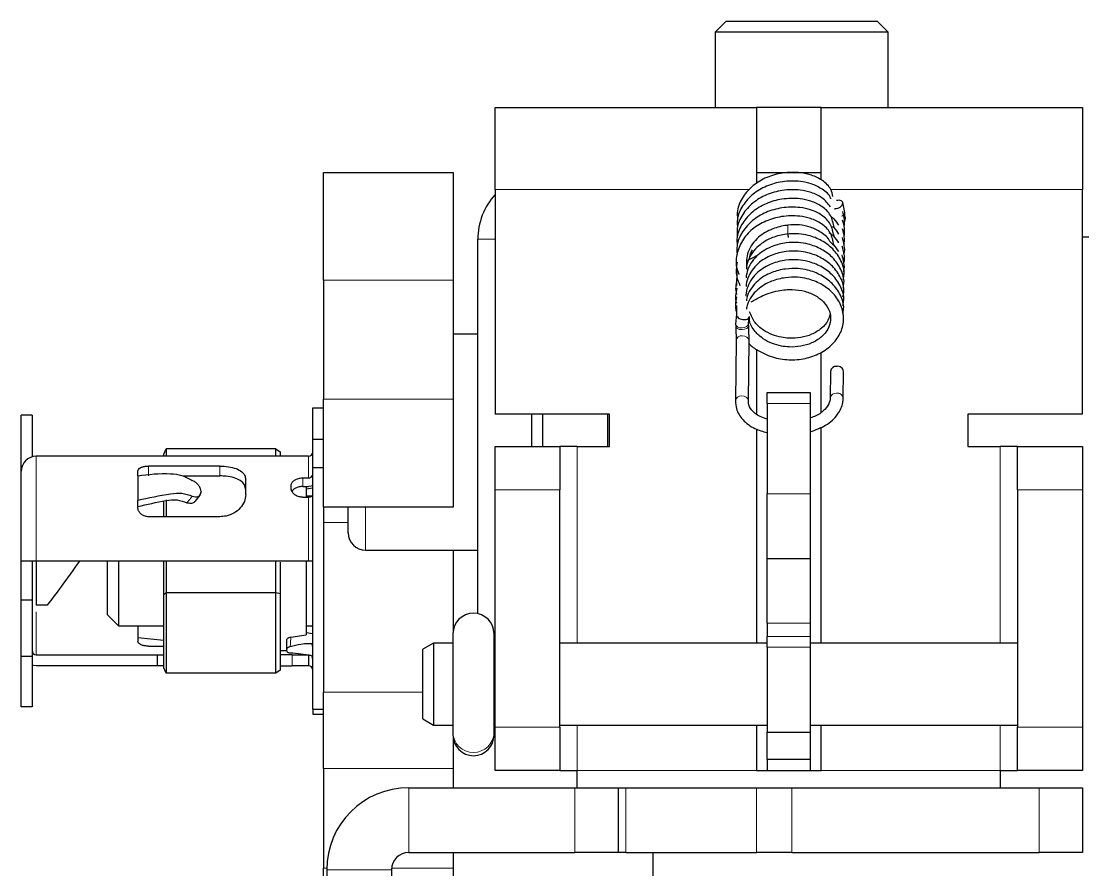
# Model space of a CAD drawing. Header units: millimetres. Extents: x -795 to 1020, y 148 to 1992.
# Drawn here: x -710.73 to -661.56, y 193.65 to 232.95 of the extents above; entities that cross this region are included whole.
import ezdxf

# ---------------------------------------------------------------- set-up
doc = ezdxf.new("R2010")
doc.units = ezdxf.units.MM

msp = doc.modelspace()

# ---------------------------------------------------------------- linework, layer by layer
at = {"color": 7, "linetype": 'Continuous', "lineweight": 25}
for p, q in [((-678.084, 232.948), (-678.584, 232.448)), ((-678.084, 232.948), (-674.279, 232.948)), ((-674.279, 232.948), (-671.084, 232.948)), ((-670.584, 232.448), (-671.084, 232.948)), ((-678.584, 232.448), (-678.584, 228.948)), ((-674.236, 232.448), (-678.584, 232.448)), ((-670.584, 232.448), (-674.236, 232.448)), ((-670.584, 228.948), (-670.584, 232.448)), ((-688.784, 228.948), (-676.684, 228.948)), ((-688.784, 225.148), (-688.784, 228.948)), ((-676.684, 228.948), (-676.684, 225.429)), ((-673.684, 228.948), (-676.684, 228.948)), ((-673.684, 228.948), (-661.584, 228.948)), ((-673.684, 225.606), (-673.684, 228.948)), ((-661.584, 228.948), (-661.584, 225.148)), ((-696.734, 225.948), (-690.734, 225.948)), ((-696.734, 220.948), (-696.734, 225.948)), ((-690.734, 225.948), (-690.734, 220.948)), ((-676.684, 225.948), (-673.684, 225.948)), ((-688.784, 225.148), (-688.784, 214.748)), ((-661.584, 214.748), (-661.584, 225.148)), ((-672.589, 224.089), (-672.685, 224.559)), ((-672.585, 224.011), (-672.589, 224.089)), ((-689.584, 205.511), (-689.584, 222.848)), ((-661.084, 222.948), (-661.584, 222.948)), ((-677.126, 221.847), (-676.607, 222.128)), ((-677.582, 221.388), (-677.596, 220.711)), ((-696.734, 220.948), (-696.734, 215.448)), ((-690.734, 220.948), (-690.734, 215.448)), ((-677.603, 219.386), (-677.644, 218.91)), ((-677.601, 219.777), (-677.607, 219.374)), ((-677.644, 218.91), (-677.64, 218.832)), ((-677.045, 218.944), (-677.019, 219.251)), ((-677.041, 218.865), (-677.045, 218.944)), ((-689.584, 218.448), (-690.734, 218.448)), ((-677.622, 218.15), (-677.654, 215.361)), ((-677.054, 215.354), (-677.022, 218.143)), ((-676.684, 217.76), (-676.684, 214.773)), ((-673.684, 214.845), (-673.684, 217.608)), ((-673.244, 216.732), (-673.259, 215.492)), ((-672.659, 215.485), (-672.644, 216.725)), ((-696.734, 210.448), (-696.734, 215.448)), ((-690.734, 215.448), (-690.734, 210.448)), ((-676.184, 215.748), (-674.184, 215.748)), ((-676.184, 215.248), (-676.184, 215.748)), ((-674.184, 215.748), (-674.184, 215.248)), ((-673.258, 215.504), (-673.259, 215.492)), ((-697.234, 215.048), (-696.734, 215.048)), ((-697.234, 213.581), (-697.234, 215.048)), ((-676.184, 215.248), (-676.184, 211.063)), ((-674.184, 215.248), (-674.184, 211.063)), ((-710.234, 214.706), (-710.734, 214.706)), ((-710.734, 212.098), (-710.734, 214.706)), ((-710.234, 214.706), (-710.234, 212.769)), ((-683.484, 214.748), (-688.784, 214.748)), ((-687.084, 213.248), (-687.084, 214.748)), ((-686.584, 214.748), (-686.584, 213.248)), ((-683.584, 214.748), (-683.584, 213.248)), ((-683.484, 213.248), (-683.484, 214.748)), ((-661.584, 214.748), (-666.884, 214.748)), ((-666.884, 214.748), (-666.884, 213.248)), ((-676.684, 214.062), (-676.684, 204.148)), ((-673.684, 204.148), (-673.684, 214.146)), ((-697.234, 212.27), (-697.234, 213.581)), ((-696.734, 213.581), (-697.234, 213.581)), ((-704.134, 212.894), (-704.018, 213.141)), ((-704.018, 213.141), (-704.018, 212.798)), ((-698.934, 213.141), (-704.018, 213.141)), ((-698.934, 212.798), (-698.934, 213.141)), ((-698.934, 213.141), (-698.734, 212.998)), ((-698.734, 212.998), (-698.734, 212.798)), ((-688.784, 213.248), (-685.784, 213.248)), ((-688.784, 211.248), (-688.784, 213.248)), ((-685.784, 213.248), (-685.784, 211.248)), ((-684.984, 213.248), (-685.784, 213.248)), ((-684.984, 213.248), (-683.484, 213.248)), ((-666.884, 213.248), (-665.384, 213.248)), ((-664.584, 213.248), (-665.384, 213.248)), ((-664.584, 211.248), (-664.584, 213.248)), ((-664.584, 213.248), (-661.584, 213.248)), ((-661.584, 213.248), (-661.584, 211.248)), ((-704.434, 212.798), (-710.034, 212.798)), ((-697.434, 212.798), (-704.434, 212.798)), ((-704.134, 212.798), (-704.134, 212.894)), ((-710.734, 207.948), (-710.734, 212.098)), ((-705.334, 211.896), (-705.334, 212.109)), ((-701.534, 212.343), (-704.834, 212.343)), ((-697.234, 201.09), (-697.234, 212.27)), ((-696.734, 212.27), (-697.234, 212.27)), ((-705.334, 211.896), (-705.334, 210.765)), ((-703.253, 211.89), (-701.534, 211.89)), ((-700.334, 211.021), (-700.334, 211.7)), ((-698.234, 211.318), (-698.234, 211.436)), ((-697.684, 211.796), (-697.434, 211.796)), ((-702.683, 210.709), (-702.45, 211.003)), ((-702.406, 211.169), (-702.406, 211.14)), ((-697.684, 211.399), (-697.434, 211.399)), ((-697.534, 211.399), (-697.534, 210.9)), ((-697.234, 211.324), (-697.534, 211.281)), ((-697.275, 210.948), (-697.534, 210.948)), ((-688.784, 200.248), (-688.784, 211.248)), ((-685.784, 200.248), (-685.784, 211.248)), ((-676.184, 208.063), (-676.184, 211.063)), ((-674.184, 211.063), (-674.184, 208.063)), ((-664.584, 211.248), (-664.584, 200.248)), ((-661.584, 211.248), (-661.584, 200.248)), ((-705.334, 210.44), (-705.334, 210.765)), ((-704.134, 209.997), (-704.134, 210.726)), ((-704.018, 210.787), (-704.018, 209.997)), ((-702.724, 210.665), (-702.686, 210.712)), ((-697.684, 210.9), (-697.434, 210.9)), ((-690.734, 210.448), (-696.734, 210.448)), ((-696.734, 210.448), (-696.734, 209.735)), ((-695.584, 209.248), (-695.584, 210.448)), ((-701.534, 209.997), (-704.834, 209.997)), ((-696.734, 209.735), (-696.734, 201.877)), ((-694.784, 208.448), (-689.584, 208.448)), ((-690.734, 208.448), (-690.734, 204.643)), ((-676.184, 208.063), (-674.184, 208.063)), ((-676.184, 205.063), (-676.184, 208.063)), ((-674.184, 208.063), (-674.184, 205.063)), ((-710.034, 207.948), (-710.734, 207.948)), ((-710.734, 206.142), (-710.734, 207.948)), ((-710.234, 207.948), (-710.234, 206.142)), ((-708.034, 207.948), (-710.034, 207.948)), ((-697.434, 207.948), (-708.034, 207.948)), ((-706.734, 205.448), (-706.734, 207.948)), ((-706.234, 207.948), (-706.234, 204.948)), ((-704.105, 207.948), (-704.134, 207.919)), ((-704.134, 206.379), (-704.134, 207.919)), ((-704.018, 207.948), (-704.018, 206.479)), ((-698.934, 206.479), (-698.934, 207.948)), ((-698.734, 207.901), (-698.734, 206.421)), ((-697.534, 207.948), (-697.534, 204.525)), ((-697.234, 207.948), (-697.434, 207.948)), ((-710.234, 206.142), (-710.734, 206.142)), ((-710.734, 203.532), (-710.734, 206.142)), ((-710.234, 206.142), (-710.234, 203.532)), ((-704.018, 206.479), (-704.134, 206.379)), ((-704.134, 203.002), (-704.134, 206.379)), ((-704.018, 206.479), (-704.018, 202.755)), ((-698.934, 206.479), (-704.018, 206.479)), ((-698.934, 202.755), (-698.934, 206.479)), ((-698.734, 206.421), (-698.934, 206.479)), ((-698.734, 206.421), (-698.734, 202.897)), ((-709.534, 205.898), (-710.034, 205.898)), ((-706.734, 205.448), (-706.234, 204.948)), ((-676.184, 205.063), (-676.184, 204.446)), ((-674.184, 205.063), (-674.184, 204.446)), ((-706.234, 204.948), (-704.134, 204.948)), ((-705.334, 204.948), (-705.334, 204.407)), ((-697.534, 204.948), (-697.234, 204.948)), ((-697.234, 204.571), (-697.534, 204.614)), ((-690.735, 204.582), (-690.735, 199.991)), ((-688.835, 199.991), (-688.835, 204.582)), ((-705.334, 204.407), (-705.334, 204.243)), ((-705.334, 204.407), (-704.134, 204.288)), ((-698.248, 204.425), (-697.534, 204.525)), ((-691.634, 204.148), (-692.134, 203.859)), ((-690.735, 204.148), (-691.634, 204.148)), ((-691.634, 204.148), (-691.634, 200.348)), ((-688.784, 204.148), (-688.835, 204.148)), ((-676.184, 204.148), (-685.784, 204.148)), ((-676.184, 203.964), (-676.184, 204.446)), ((-674.184, 204.446), (-674.184, 203.964)), ((-664.584, 204.148), (-674.184, 204.148)), ((-661.545, 204.148), (-661.584, 204.148)), ((-710.034, 203.598), (-704.434, 203.598)), ((-704.834, 204.005), (-704.134, 204.005)), ((-704.434, 203.598), (-704.434, 203.098)), ((-704.434, 203.598), (-704.134, 203.598)), ((-698.734, 203.798), (-698.434, 203.798)), ((-698.184, 203.598), (-698.734, 203.598)), ((-698.434, 203.785), (-698.434, 203.86)), ((-698.184, 203.598), (-697.434, 203.598)), ((-697.434, 203.598), (-697.434, 203.098)), ((-692.134, 200.636), (-692.134, 203.859)), ((-676.184, 203.964), (-676.184, 200.022)), ((-674.184, 203.964), (-674.184, 200.022)), ((-710.734, 201.19), (-710.734, 203.532)), ((-710.234, 203.532), (-710.734, 203.532)), ((-710.234, 203.532), (-710.234, 201.19)), ((-704.434, 203.098), (-710.034, 203.098)), ((-704.134, 203.098), (-704.434, 203.098)), ((-698.734, 203.098), (-698.184, 203.098)), ((-697.434, 203.098), (-698.184, 203.098)), ((-704.018, 202.755), (-704.134, 203.002)), ((-698.934, 202.755), (-704.018, 202.755)), ((-698.734, 202.897), (-698.934, 202.755)), ((-696.734, 198.342), (-696.734, 201.877)), ((-710.234, 201.19), (-710.734, 201.19)), ((-697.234, 201.09), (-696.734, 201.09)), ((-697.234, 201.09), (-697.234, 200.848)), ((-697.234, 200.848), (-696.734, 200.848)), ((-692.134, 200.636), (-691.634, 200.348)), ((-691.634, 200.348), (-690.735, 200.348)), ((-688.835, 200.348), (-688.784, 200.348)), ((-688.784, 198.248), (-688.784, 200.248)), ((-685.784, 200.348), (-676.184, 200.348)), ((-685.784, 200.248), (-685.784, 198.248)), ((-676.684, 200.348), (-676.684, 198.248)), ((-674.184, 200.348), (-664.584, 200.348)), ((-673.684, 198.248), (-673.684, 200.348)), ((-664.584, 198.248), (-664.584, 200.248)), ((-661.584, 200.348), (-661.545, 200.348)), ((-661.584, 200.248), (-661.584, 198.248)), ((-690.735, 199.991), (-690.735, 199.882)), ((-690.734, 199.822), (-690.734, 198.342)), ((-688.835, 199.882), (-688.835, 199.991)), ((-676.184, 200.022), (-674.184, 200.022)), ((-676.184, 198.748), (-676.184, 200.022)), ((-674.184, 200.022), (-674.184, 198.748)), ((-674.184, 198.748), (-676.184, 198.748)), ((-676.184, 198.748), (-676.184, 198.248)), ((-674.184, 198.748), (-674.184, 198.248)), ((-696.734, 198.342), (-696.734, 193.724)), ((-690.734, 198.342), (-690.734, 197.448)), ((-685.784, 198.248), (-688.784, 198.248)), ((-685.784, 198.248), (-684.984, 198.248)), ((-684.984, 197.448), (-684.984, 198.248)), ((-676.684, 198.248), (-676.184, 198.248)), ((-676.184, 198.248), (-674.184, 198.248)), ((-674.184, 198.248), (-673.684, 198.248)), ((-665.384, 198.248), (-665.384, 197.448)), ((-665.384, 198.248), (-664.584, 198.248)), ((-661.584, 198.248), (-664.584, 198.248)), ((-692.784, 197.448), (-685.084, 197.448)), ((-685.084, 197.448), (-683.084, 197.448)), ((-683.084, 197.448), (-683.084, 194.448)), ((-683.084, 197.448), (-682.722, 197.448)), ((-682.722, 197.448), (-676.681, 197.448)), ((-676.681, 197.448), (-675.042, 197.448)), ((-675.042, 197.448), (-663.584, 197.448)), ((-663.584, 197.448), (-661.584, 197.448)), ((-661.584, 197.448), (-661.584, 194.448)), ((-692.784, 194.448), (-685.084, 194.448)), ((-690.734, 194.448), (-690.734, 193.724)), ((-683.084, 194.448), (-685.084, 194.448)), ((-682.722, 194.448), (-683.084, 194.448)), ((-682.722, 194.448), (-676.681, 194.448)), ((-681.484, 194.448), (-681.484, 187.548)), ((-675.042, 194.448), (-676.681, 194.448)), ((-675.042, 194.448), (-663.584, 194.448)), ((-661.584, 194.448), (-663.584, 194.448)), ((-696.734, 190.048), (-696.734, 193.724)), ((-696.584, 193.648), (-696.584, 150.448)), ((-693.584, 193.648), (-693.584, 150.448)), ((-690.734, 193.724), (-690.734, 189.394))]:
    msp.add_line(p, q, dxfattribs=at)
at = {"color": 8, "linetype": 'Continuous', "lineweight": 18}
for p, q in [((-676.997, 225.148), (-688.784, 225.148)), ((-661.584, 225.148), (-673.234, 225.148)), ((-688.784, 222.848), (-689.584, 222.848)), ((-690.734, 220.948), (-696.734, 220.948)), ((-696.734, 215.448), (-690.734, 215.448)), ((-674.184, 215.248), (-676.184, 215.248)), ((-684.984, 204.148), (-684.984, 213.248)), ((-665.384, 213.248), (-665.384, 204.148)), ((-710.034, 212.798), (-710.034, 207.948)), ((-697.434, 211.796), (-697.434, 212.798)), ((-704.834, 212.343), (-704.834, 211.89)), ((-701.534, 211.89), (-701.534, 212.343)), ((-697.684, 211.796), (-697.684, 211.399)), ((-685.784, 211.248), (-688.784, 211.248)), ((-676.184, 211.063), (-674.184, 211.063)), ((-661.584, 211.248), (-664.584, 211.248)), ((-697.434, 207.948), (-697.434, 210.9)), ((-694.784, 210.448), (-694.784, 208.448)), ((-695.584, 209.735), (-696.734, 209.735)), ((-710.034, 205.588), (-710.034, 203.598)), ((-674.184, 205.063), (-676.184, 205.063)), ((-676.184, 204.446), (-674.184, 204.446)), ((-698.184, 203.098), (-698.184, 203.598)), ((-674.184, 203.964), (-676.184, 203.964)), ((-696.734, 201.877), (-692.134, 201.877)), ((-688.784, 200.248), (-685.784, 200.248)), ((-684.984, 198.248), (-684.984, 200.348)), ((-665.384, 200.348), (-665.384, 198.248)), ((-664.584, 200.248), (-661.584, 200.248)), ((-690.734, 198.342), (-696.734, 198.342)), ((-676.684, 198.248), (-684.984, 198.248)), ((-665.384, 198.248), (-673.684, 198.248)), ((-692.784, 194.448), (-692.784, 197.448)), ((-685.084, 194.448), (-685.084, 197.448)), ((-682.722, 197.448), (-682.722, 194.448)), ((-676.681, 194.448), (-676.681, 197.448)), ((-675.042, 197.448), (-675.042, 194.448)), ((-663.584, 194.448), (-663.584, 197.448)), ((-696.734, 193.724), (-696.583, 193.724)), ((-693.584, 193.648), (-696.584, 193.648)), ((-693.58, 193.724), (-690.734, 193.724))]:
    msp.add_line(p, q, dxfattribs=at)
at = {"color": 8, "linetype": 'Continuous', "lineweight": 18, "flags": 128}
for points in [[(-677.644, 218.91), (-677.622, 218.848), (-677.558, 218.789), (-677.461, 218.752), (-677.347, 218.741)], [(-677.64, 218.832), (-677.618, 218.769), (-677.554, 218.711), (-677.457, 218.674), (-677.342, 218.663)], [(-677.347, 218.741), (-677.232, 218.759), (-677.134, 218.802), (-677.069, 218.864), (-677.045, 218.936), (-677.045, 218.943)], [(-677.342, 218.663), (-677.228, 218.68), (-677.13, 218.724), (-677.064, 218.786), (-677.041, 218.858), (-677.041, 218.865)], [(-677.335, 218.382), (-677.219, 218.367), (-677.119, 218.319), (-677.05, 218.245), (-677.022, 218.156), (-677.022, 218.143)], [(-677.368, 215.592), (-677.252, 215.578), (-677.152, 215.53), (-677.083, 215.456), (-677.055, 215.366), (-677.054, 215.356)]]:
    msp.add_lwpolyline(points, dxfattribs=at)
at = {"color": 7, "linetype": 'Continuous', "lineweight": 25, "flags": 128}
for points in [[(-697.234, 211.422), (-697.297, 211.41), (-697.434, 211.399)], [(-697.234, 211.022), (-697.237, 210.998), (-697.249, 210.975), (-697.267, 210.954), (-697.292, 210.936), (-697.322, 210.921), (-697.357, 210.91), (-697.394, 210.903), (-697.434, 210.9)], [(-710.034, 203.098), (-710.17, 203.111), (-710.234, 203.127)]]:
    msp.add_lwpolyline(points, dxfattribs=at)
at = {"color": 7, "linetype": 'Continuous', "lineweight": 25}
for centre, radius, start, end in [((-686.484, 222.848), 3.1, 137.8966, 180), ((-674.176, 223.107), 1.046, 179.973, 189.7354), ((-672.978, 216.696), 0.269, 85.5691, 172.3026), ((-672.916, 216.694), 0.273, 6.6151, 98.7402), ((-697.434, 212.998), 0.2, 270, 0), ((-710.034, 212.098), 0.7, 90, 180), ((-697.415, 211.978), 0.183, 264.1876, 352.6661), ((-694.784, 209.248), 0.8, 180, 270), ((-689.785, 204.582), 0.95, 0, 180), ((-697.333, 204.867), 0.0996, 3.9279, 54.4668), ((-710.034, 203.798), 0.2, 180, 270), ((-697.434, 202.898), 0.2, 360, 90), ((-689.785, 199.882), 0.95, 180, 0), ((-692.784, 193.648), 3.8, 90, 180), ((-692.784, 193.648), 0.8, 90, 180)]:
    msp.add_arc(centre, radius, start, end, dxfattribs=at)
at = {"color": 8, "linetype": 'Continuous', "lineweight": 18}
for centre, radius, start, end in [((-672.783, 224.104), 0.194, 281.1668, 355.7803), ((-672.732, 224.008), 0.147, 305.3795, 0.9915), ((-669.433, 223.413), 5.797, 179.2385, 183.0182), ((-677.356, 218.114), 0.269, 85.5691, 172.3026), ((-677.388, 215.325), 0.269, 85.5707, 172.2847), ((-672.991, 215.453), 0.272, 85.8485, 169.1064), ((-672.93, 215.454), 0.273, 6.6252, 98.7392), ((-689.807, 200.013), 0.929, 181.3842, 271.3203), ((-689.764, 200.013), 0.929, 268.6797, 358.6158)]:
    msp.add_arc(centre, radius, start, end, dxfattribs=at)
at = {"color": 7, "linetype": 'Continuous', "lineweight": 25}
for points, knots in [([(-673.137, 224.83), (-673.162, 224.94), (-673.227, 225.233), (-673.589, 225.575), (-674.089, 225.825), (-674.72, 225.963), (-675.451, 225.953), (-676.215, 225.741), (-676.858, 225.36), (-677.332, 224.825), (-677.587, 224.269), (-677.566, 223.909), (-677.558, 223.776)], [0, 0, 0, 0, 0.063333, 0.16851, 0.262688, 0.342003, 0.46736, 0.58109, 0.694609, 0.810179, 0.930447, 1, 1, 1, 1]), ([(-673.235, 224.727), (-673.237, 224.734), (-673.292, 224.92), (-673.608, 225.17), (-674.096, 225.424), (-674.73, 225.56), (-675.461, 225.55), (-676.224, 225.336), (-676.867, 224.954), (-677.338, 224.418), (-677.586, 223.887), (-677.568, 223.553), (-677.562, 223.448)], [0, 0, 0, 0, 0.004993, 0.1184, 0.219918, 0.305422, 0.440621, 0.56324, 0.685592, 0.810243, 0.939925, 1, 1, 1, 1]), ([(-673.083, 223.394), (-673.122, 223.588), (-673.2, 223.966), (-673.611, 224.375), (-674.117, 224.62), (-674.749, 224.756), (-675.48, 224.743), (-676.242, 224.526), (-676.883, 224.142), (-677.353, 223.605), (-677.604, 223.05), (-677.58, 222.692), (-677.571, 222.562)], [0, 0, 0, 0, 0.105289, 0.2059031, 0.2959174, 0.3717502, 0.4917577, 0.6005253, 0.7089885, 0.8196473, 0.9347057, 1, 1, 1, 1]), ([(-673.253, 224.354), (-673.37, 224.501), (-673.593, 224.782), (-674.11, 225.021), (-674.738, 225.159), (-675.471, 225.146), (-676.233, 224.931), (-676.875, 224.548), (-677.346, 224.012), (-677.598, 223.456), (-677.575, 223.098), (-677.567, 222.967)], [0, 0, 0, 0, 0.111414, 0.212113, 0.296936, 0.431116, 0.552769, 0.67412, 0.797839, 0.926514, 1, 1, 1, 1]), ([(-673.087, 222.991), (-673.128, 223.186), (-673.207, 223.565), (-673.62, 223.974), (-674.126, 224.219), (-674.758, 224.354), (-675.49, 224.339), (-676.251, 224.121), (-676.891, 223.736), (-677.36, 223.198), (-677.609, 222.644), (-677.585, 222.287), (-677.576, 222.158)], [0, 0, 0, 0, 0.1058838, 0.2064801, 0.2964527, 0.37226, 0.492276, 0.6010148, 0.7094154, 0.8200901, 0.9351311, 1, 1, 1, 1]), ([(-673.058, 224.266), (-673.029, 224.267), (-672.963, 224.269), (-672.856, 224.308), (-672.76, 224.369), (-672.695, 224.444), (-672.671, 224.522), (-672.693, 224.591), (-672.756, 224.638), (-672.852, 224.661), (-672.928, 224.65), (-672.966, 224.645)], [0, 0, 0, 0, 0.090399, 0.204099, 0.317799, 0.4315, 0.5452, 0.6589, 0.7726, 0.8863, 1, 1, 1, 1]), ([(-673.092, 222.588), (-673.133, 222.784), (-673.213, 223.164), (-673.628, 223.573), (-674.135, 223.817), (-674.768, 223.951), (-675.5, 223.935), (-676.261, 223.716), (-676.897, 223.331), (-677.377, 222.791), (-677.618, 222.147), (-677.648, 221.59), (-677.514, 221.298), (-677.477, 221.217)], [0, 0, 0, 0, 0.097442, 0.1894846, 0.271783, 0.341134, 0.4509722, 0.5504561, 0.6495996, 0.7508968, 0.8561583, 0.9597496, 1, 1, 1, 1]), ([(-673.235, 223.914), (-673.186, 223.874), (-673.033, 223.748), (-672.937, 223.598), (-672.871, 223.495)], [0, 0, 0, 0, 0.318089, 1, 1, 1, 1]), ([(-672.615, 222.985), (-672.604, 223.11), (-672.581, 223.362), (-672.653, 223.613), (-672.69, 223.74)], [0, 0, 0, 0, 0.492215, 1, 1, 1, 1]), ([(-672.609, 223.448), (-672.6, 223.551), (-672.58, 223.784), (-672.648, 224.014), (-672.685, 224.143)], [0, 0, 0, 0, 0.443375, 1, 1, 1, 1]), ([(-672.603, 223.659), (-672.597, 223.667), (-672.583, 223.691), (-672.572, 223.728), (-672.565, 223.761), (-672.561, 223.792), (-672.559, 223.821), (-672.558, 223.851), (-672.558, 223.865)], [0, 0, 0, 0, 0.097418, 0.258661, 0.384306, 0.517978, 0.767153, 1, 1, 1, 1]), ([(-672.573, 223.869), (-672.573, 223.869), (-672.573, 223.87), (-672.576, 223.89), (-672.58, 223.935), (-672.583, 223.986), (-672.585, 224.011)], [0, 0, 0, 0, 0.09133, 0.306343, 0.65458, 1, 1, 1, 1]), ([(-675.23, 223.492), (-675.247, 223.491), (-675.484, 223.474), (-675.97, 223.344), (-676.516, 223.032), (-676.878, 222.64), (-677.076, 222.274), (-677.159, 221.886), (-677.141, 221.661), (-677.132, 221.548)], [0, 0, 0, 0, 0.015165, 0.21726, 0.450342, 0.58255, 0.720623, 0.859229, 1, 1, 1, 1]), ([(-673.271, 222.727), (-673.273, 222.735), (-673.331, 222.919), (-673.65, 223.168), (-674.142, 223.414), (-674.684, 223.538), (-675.045, 223.517), (-675.227, 223.507)], [0, 0, 0, 0, 0.01249, 0.301593, 0.560015, 0.777814, 1, 1, 1, 1]), ([(-673.165, 223.448), (-673.143, 223.429), (-673.018, 223.324), (-672.94, 223.197), (-672.876, 223.092)], [0, 0, 0, 0, 0.174816, 1, 1, 1, 1]), ([(-672.62, 222.582), (-672.608, 222.708), (-672.586, 222.961), (-672.658, 223.211), (-672.695, 223.337)], [0, 0, 0, 0, 0.497485, 1, 1, 1, 1]), ([(-672.664, 220.992), (-672.645, 221.072), (-672.58, 221.36), (-672.733, 221.863), (-673.1, 222.402), (-673.639, 222.804), (-674.199, 223.028), (-674.754, 223.118), (-675.321, 223.102), (-675.98, 222.944), (-676.524, 222.626), (-676.888, 222.233), (-677.079, 221.87), (-677.151, 221.594), (-677.146, 221.47), (-677.146, 221.46)], [0, 0, 0, 0, 0.042308, 0.15415, 0.2638, 0.362621, 0.46011, 0.525142, 0.605685, 0.698744, 0.806146, 0.867056, 0.930656, 0.994491, 1, 1, 1, 1]), ([(-673.306, 223.163), (-673.236, 223.108), (-673.059, 222.965), (-672.948, 222.794), (-672.881, 222.689)], [0, 0, 0, 0, 0.391046, 1, 1, 1, 1]), ([(-672.624, 222.179), (-672.624, 222.179), (-672.576, 222.3), (-672.606, 222.562), (-672.668, 222.81), (-672.699, 222.934)], [0, 0, 0, 0, 0.0001717, 0.5026666, 1, 1, 1, 1]), ([(-672.673, 220.189), (-672.655, 220.27), (-672.59, 220.561), (-672.745, 221.064), (-673.115, 221.602), (-673.657, 222.003), (-674.218, 222.225), (-674.773, 222.314), (-675.34, 222.296), (-675.999, 222.135), (-676.542, 221.816), (-676.904, 221.422), (-677.093, 221.058), (-677.164, 220.785), (-677.159, 220.664), (-677.159, 220.658)], [0, 0, 0, 0, 0.043237, 0.155226, 0.264949, 0.363826, 0.461472, 0.526578, 0.607178, 0.700257, 0.807834, 0.868821, 0.932479, 0.996349, 1, 1, 1, 1]), ([(-672.668, 220.591), (-672.65, 220.671), (-672.585, 220.96), (-672.739, 221.463), (-673.108, 222.002), (-673.648, 222.404), (-674.209, 222.627), (-674.763, 222.716), (-675.33, 222.699), (-675.99, 222.54), (-676.533, 222.221), (-676.896, 221.827), (-677.086, 221.464), (-677.158, 221.189), (-677.152, 221.067), (-677.152, 221.059)], [0, 0, 0, 0, 0.0427725, 0.1546872, 0.2643743, 0.3632218, 0.4607896, 0.5258585, 0.6064299, 0.6994983, 0.8069872, 0.8679354, 0.9315648, 0.9954165, 1, 1, 1, 1]), ([(-676.985, 221.923), (-676.985, 222.01), (-676.985, 222.164), (-676.899, 222.3), (-676.861, 222.359)], [0, 0, 0, 0, 0.563743, 1, 1, 1, 1]), ([(-673.271, 222.727), (-673.216, 222.683), (-673.053, 222.551), (-672.952, 222.392), (-672.885, 222.286)], [0, 0, 0, 0, 0.334031, 1, 1, 1, 1]), ([(-672.629, 221.779), (-672.628, 221.779), (-672.581, 221.901), (-672.611, 222.161), (-672.673, 222.409), (-672.704, 222.531)], [0, 0, 0, 0, 0.002516, 0.506423, 1, 1, 1, 1]), ([(-677.578, 221.791), (-677.608, 221.564), (-677.658, 221.194), (-677.503, 220.846), (-677.442, 220.711)], [0, 0, 0, 0, 0.612736, 1, 1, 1, 1]), ([(-672.677, 219.787), (-672.659, 219.869), (-672.595, 220.161), (-672.752, 220.665), (-673.123, 221.203), (-673.666, 221.602), (-674.228, 221.824), (-674.783, 221.911), (-675.35, 221.892), (-676.008, 221.731), (-676.551, 221.411), (-676.912, 221.016), (-677.101, 220.651), (-677.172, 220.365), (-677.164, 220.234), (-677.163, 220.215)], [0, 0, 0, 0, 0.043364, 0.154562, 0.263475, 0.361617, 0.458588, 0.523228, 0.603234, 0.695603, 0.802439, 0.862993, 0.926189, 0.989583, 1, 1, 1, 1]), ([(-672.647, 221.343), (-672.642, 221.356), (-672.588, 221.489), (-672.615, 221.761), (-672.678, 222.007), (-672.709, 222.128)], [0, 0, 0, 0, 0.051584, 0.533192, 1, 1, 1, 1]), ([(-672.682, 219.386), (-672.664, 219.469), (-672.6, 219.761), (-672.758, 220.266), (-673.131, 220.803), (-673.675, 221.202), (-674.237, 221.422), (-674.793, 221.509), (-675.36, 221.489), (-676.017, 221.326), (-676.562, 221.005), (-676.916, 220.611), (-677.098, 220.286), (-677.131, 220.081), (-677.143, 220)], [0, 0, 0, 0, 0.04529, 0.16028, 0.272871, 0.374324, 0.474616, 0.541455, 0.624163, 0.719631, 0.830128, 0.892746, 0.958084, 1, 1, 1, 1]), ([(-677.587, 220.985), (-677.633, 220.754), (-677.68, 220.519), (-677.598, 220.299), (-677.597, 220.296)], [0, 0, 0, 0, 0.987376, 1, 1, 1, 1]), ([(-677.023, 218.028), (-677.019, 218.022), (-676.912, 217.888), (-676.526, 217.635), (-675.883, 217.343), (-675.084, 217.237), (-674.322, 217.323), (-673.622, 217.597), (-673.059, 218.04), (-672.707, 218.613), (-672.603, 219.245), (-672.755, 219.866), (-673.141, 220.403), (-673.683, 220.801), (-674.247, 221.02), (-674.803, 221.106), (-675.37, 221.085), (-676.027, 220.922), (-676.571, 220.599), (-676.924, 220.205), (-677.103, 219.885), (-677.135, 219.686), (-677.146, 219.612)], [0, 0, 0, 0, 0.002052, 0.044802, 0.111657, 0.171853, 0.231635, 0.292253, 0.355355, 0.417763, 0.478389, 0.541427, 0.60313, 0.658728, 0.713717, 0.750355, 0.795682, 0.847989, 0.908576, 0.942903, 0.978714, 1, 1, 1, 1]), ([(-677.592, 220.582), (-677.638, 220.349), (-677.685, 220.114), (-677.602, 219.893), (-677.601, 219.89)], [0, 0, 0, 0, 0.989365, 1, 1, 1, 1]), ([(-676.92, 219.947), (-676.772, 220.034), (-676.401, 220.254), (-675.862, 220.441), (-675.346, 220.514), (-674.922, 220.532), (-674.427, 220.461), (-673.908, 220.244), (-673.509, 219.918), (-673.271, 219.52), (-673.218, 219.095), (-673.346, 218.678), (-673.649, 218.309), (-674.093, 218.035), (-674.615, 217.877), (-675.104, 217.846), (-675.553, 217.899), (-675.968, 218.017), (-676.4, 218.239), (-676.778, 218.592), (-677.012, 218.963), (-677.005, 219.204), (-677.003, 219.266)], [0, 0, 0, 0, 0.0555962, 0.1400775, 0.1729523, 0.2008213, 0.2556961, 0.3101096, 0.3650133, 0.4217264, 0.4774311, 0.5314346, 0.5877763, 0.6432863, 0.6936777, 0.7437105, 0.7767202, 0.816999, 0.8630199, 0.916065, 0.9781649, 1, 1, 1, 1]), ([(-677.596, 220.18), (-677.643, 219.945), (-677.69, 219.708), (-677.606, 219.486), (-677.606, 219.484)], [0, 0, 0, 0, 0.991326, 1, 1, 1, 1]), ([(-677.598, 219.385), (-677.601, 219.377), (-677.614, 219.347), (-677.59, 219.286), (-677.527, 219.215), (-677.429, 219.158), (-677.352, 219.141), (-677.313, 219.132)], [0, 0, 0, 0, 0.077645, 0.308234, 0.538823, 0.769411, 1, 1, 1, 1]), ([(-673.283, 219.367), (-673.305, 219.274), (-673.36, 219.039), (-673.651, 218.71), (-674.091, 218.436), (-674.615, 218.279), (-675.104, 218.249), (-675.552, 218.303), (-675.967, 218.421), (-676.394, 218.644), (-676.794, 218.996), (-676.924, 219.314), (-676.994, 219.486)], [0, 0, 0, 0, 0.076825, 0.193273, 0.307965, 0.41208, 0.515503, 0.583722, 0.666946, 0.762009, 0.871666, 1, 1, 1, 1]), ([(-677.64, 218.832), (-677.637, 218.78), (-677.632, 218.677), (-677.626, 218.49), (-677.622, 218.318), (-677.622, 218.207), (-677.622, 218.161), (-677.622, 218.15)], [0, 0, 0, 0, 0.24166, 0.475271, 0.711669, 0.92868, 1, 1, 1, 1]), ([(-677.313, 219.132), (-677.274, 219.13), (-677.197, 219.124), (-677.099, 219.153), (-677.033, 219.2), (-677.024, 219.243), (-677.02, 219.262)], [0, 0, 0, 0, 0.262864, 0.525728, 0.788592, 1, 1, 1, 1]), ([(-677.022, 218.143), (-677.022, 218.19), (-677.022, 218.288), (-677.026, 218.484), (-677.032, 218.692), (-677.038, 218.807), (-677.041, 218.865)], [0, 0, 0, 0, 0.243086, 0.500781, 0.748307, 1, 1, 1, 1]), ([(-673.259, 215.492), (-673.264, 215.434), (-673.281, 215.268), (-673.475, 214.975), (-673.811, 214.698), (-674.096, 214.603), (-674.184, 214.574)], [0, 0, 0, 0, 0.186073, 0.531266, 0.856526, 1, 1, 1, 1]), ([(-674.184, 213.927), (-673.935, 214.019), (-673.416, 214.214), (-672.896, 214.702), (-672.679, 215.161), (-672.663, 215.42), (-672.659, 215.485)], [0, 0, 0, 0, 0.296749, 0.621112, 0.904633, 1, 1, 1, 1]), ([(-677.654, 215.361), (-677.644, 215.24), (-677.619, 214.927), (-677.324, 214.465), (-676.827, 214.075), (-676.38, 213.948), (-676.184, 213.893)], [0, 0, 0, 0, 0.178356, 0.465165, 0.765567, 1, 1, 1, 1]), ([(-676.184, 214.518), (-676.299, 214.555), (-676.612, 214.655), (-676.924, 214.938), (-677.047, 215.183), (-677.053, 215.32), (-677.054, 215.354)], [0, 0, 0, 0, 0.20072, 0.544447, 0.889913, 1, 1, 1, 1]), ([(-705.334, 212.109), (-705.328, 212.137), (-705.317, 212.194), (-705.231, 212.264), (-705.105, 212.314), (-704.964, 212.34), (-704.871, 212.342), (-704.834, 212.343)], [0, 0, 0, 0, 0.214373, 0.428779, 0.642592, 0.856666, 1, 1, 1, 1]), ([(-705.334, 211.896), (-704.835, 211.959), (-704.164, 212.044), (-703.269, 211.938), (-702.964, 211.767), (-702.81, 211.679)], [0, 0, 0, 0, 0.5876932, 0.7908183, 1, 1, 1, 1]), ([(-701.534, 212.343), (-701.399, 212.338), (-701.129, 212.327), (-700.77, 212.236), (-700.5, 212.087), (-700.355, 211.899), (-700.34, 211.758), (-700.334, 211.7)], [0, 0, 0, 0, 0.213238, 0.42649, 0.63916, 0.849598, 1, 1, 1, 1]), ([(-702.406, 211.169), (-702.411, 211.211), (-702.421, 211.294), (-702.496, 211.429), (-702.607, 211.553), (-702.719, 211.635), (-702.789, 211.669), (-702.81, 211.679)], [0, 0, 0, 0, 0.225883, 0.451767, 0.67765, 0.903524, 1, 1, 1, 1]), ([(-700.334, 211.23), (-700.346, 211.316), (-700.37, 211.487), (-700.568, 211.681), (-700.864, 211.813), (-701.203, 211.88), (-701.435, 211.887), (-701.534, 211.89)], [0, 0, 0, 0, 0.212376, 0.424979, 0.633479, 0.843609, 1, 1, 1, 1]), ([(-698.234, 211.436), (-698.228, 211.478), (-698.216, 211.563), (-698.121, 211.67), (-697.982, 211.749), (-697.828, 211.79), (-697.725, 211.794), (-697.684, 211.796)], [0, 0, 0, 0, 0.214305, 0.42865, 0.642279, 0.856223, 1, 1, 1, 1]), ([(-705.334, 210.765), (-704.835, 210.873), (-704.164, 211.018), (-703.269, 211.129), (-702.964, 211.008), (-702.81, 210.946)], [0, 0, 0, 0, 0.587693, 0.790818, 1, 1, 1, 1]), ([(-702.81, 210.946), (-702.761, 210.934), (-702.664, 210.91), (-702.539, 210.93), (-702.449, 210.99), (-702.41, 211.069), (-702.407, 211.124), (-702.406, 211.14)], [0, 0, 0, 0, 0.225867, 0.451734, 0.677598, 0.903479, 1, 1, 1, 1]), ([(-700.334, 211.021), (-700.346, 210.915), (-700.371, 210.702), (-700.571, 210.396), (-700.868, 210.156), (-701.207, 210.019), (-701.437, 210.004), (-701.534, 209.997)], [0, 0, 0, 0, 0.212833, 0.42585, 0.635542, 0.846587, 1, 1, 1, 1]), ([(-697.684, 210.9), (-697.745, 210.905), (-697.869, 210.915), (-698.034, 210.989), (-698.158, 211.097), (-698.224, 211.213), (-698.231, 211.288), (-698.234, 211.318)], [0, 0, 0, 0, 0.2143929, 0.4287887, 0.6430611, 0.8568545, 1, 1, 1, 1]), ([(-697.684, 211.399), (-697.745, 211.395), (-697.869, 211.388), (-698.032, 211.329), (-698.145, 211.255), (-698.177, 211.194), (-698.189, 211.172)], [0, 0, 0, 0, 0.28124, 0.562484, 0.843527, 1, 1, 1, 1]), ([(-705.334, 210.474), (-704.904, 210.572), (-704.313, 210.706), (-703.499, 210.82), (-703.207, 210.7), (-703.06, 210.639)], [0, 0, 0, 0, 0.56666, 0.780905, 1, 1, 1, 1]), ([(-702.724, 210.665), (-702.73, 210.66), (-702.766, 210.634), (-702.85, 210.607), (-702.965, 210.611), (-703.037, 210.632), (-703.06, 210.639)], [0, 0, 0, 0, 0.088696, 0.457739, 0.826694, 1, 1, 1, 1]), ([(-704.834, 209.997), (-704.89, 210.002), (-705.002, 210.012), (-705.152, 210.09), (-705.265, 210.203), (-705.325, 210.327), (-705.331, 210.408), (-705.334, 210.44)], [0, 0, 0, 0, 0.214445, 0.428893, 0.643239, 0.857188, 1, 1, 1, 1]), ([(-710.034, 207.948), (-710.034, 207.553), (-710.034, 206.848), (-710.034, 206.189), (-710.034, 205.898)], [0, 0, 0, 0, 0.559866, 1, 1, 1, 1]), ([(-708.034, 207.948), (-708.314, 207.553), (-708.814, 206.849), (-709.314, 206.189), (-709.534, 205.898)], [0, 0, 0, 0, 0.559911, 1, 1, 1, 1]), ([(-704.834, 204.005), (-704.89, 204.008), (-705.002, 204.012), (-705.152, 204.049), (-705.265, 204.107), (-705.325, 204.175), (-705.331, 204.223), (-705.334, 204.243)], [0, 0, 0, 0, 0.214385, 0.428772, 0.643033, 0.856802, 1, 1, 1, 1]), ([(-698.434, 204.292), (-698.431, 204.305), (-698.426, 204.331), (-698.392, 204.367), (-698.365, 204.387), (-698.356, 204.393)], [0, 0, 0, 0, 0.404591, 0.809176, 1, 1, 1, 1]), ([(-698.434, 203.86), (-698.434, 203.887), (-698.434, 203.958), (-698.434, 204.072), (-698.434, 204.189), (-698.434, 204.262), (-698.434, 204.292)], [0, 0, 0, 0, 0.190015, 0.497902, 0.793065, 1, 1, 1, 1]), ([(-698.356, 204.393), (-698.344, 204.399), (-698.312, 204.413), (-698.271, 204.42), (-698.248, 204.425)], [0, 0, 0, 0, 0.40435, 1, 1, 1, 1]), ([(-697.234, 203.97), (-697.235, 203.988), (-697.236, 204.024), (-697.253, 204.072), (-697.292, 204.117), (-697.368, 204.119), (-697.529, 204.116), (-697.841, 204.083), (-698.111, 204.018), (-698.276, 203.979)], [0, 0, 0, 0, 0.052051, 0.100621, 0.143629, 0.208426, 0.277664, 0.558659, 1, 1, 1, 1]), ([(-698.276, 203.979), (-698.3, 203.972), (-698.348, 203.957), (-698.402, 203.923), (-698.43, 203.889), (-698.432, 203.868), (-698.434, 203.86)], [0, 0, 0, 0, 0.266331, 0.548449, 0.829136, 1, 1, 1, 1]), ([(-698.434, 203.785), (-698.431, 203.773), (-698.426, 203.747), (-698.385, 203.716), (-698.332, 203.696), (-698.291, 203.69), (-698.276, 203.687)], [0, 0, 0, 0, 0.266311, 0.549123, 0.829777, 1, 1, 1, 1]), ([(-697.541, 203.598), (-697.619, 203.608), (-697.87, 203.639), (-698.111, 203.668), (-698.276, 203.687)], [0, 0, 0, 0, 0.313457, 1, 1, 1, 1]), ([(-697.234, 203.41), (-697.235, 203.429), (-697.236, 203.465), (-697.254, 203.515), (-697.29, 203.564), (-697.361, 203.575), (-697.409, 203.581), (-697.434, 203.584)], [0, 0, 0, 0, 0.1953018, 0.3775407, 0.5389091, 0.7613833, 1, 1, 1, 1])]:
    msp.add_open_spline(points, degree=3, knots=knots, dxfattribs=at)
at = {"color": 8, "linetype": 'Continuous', "lineweight": 18}
for points, knots in [([(-703.06, 210.639), (-703.039, 210.664), (-702.998, 210.715), (-702.93, 210.798), (-702.867, 210.875), (-702.825, 210.926), (-702.81, 210.946)], [0, 0, 0, 0, 0.246022, 0.497638, 0.810556, 1, 1, 1, 1]), ([(-698.248, 204.425), (-698.249, 204.39), (-698.253, 204.314), (-698.26, 204.193), (-698.267, 204.079), (-698.273, 204.007), (-698.276, 203.979), (-698.276, 203.979)], [0, 0, 0, 0, 0.23003, 0.514952, 0.811013, 0.999883, 1, 1, 1, 1])]:
    msp.add_open_spline(points, degree=3, knots=knots, dxfattribs=at)

doc.saveas('drawing.dxf')
